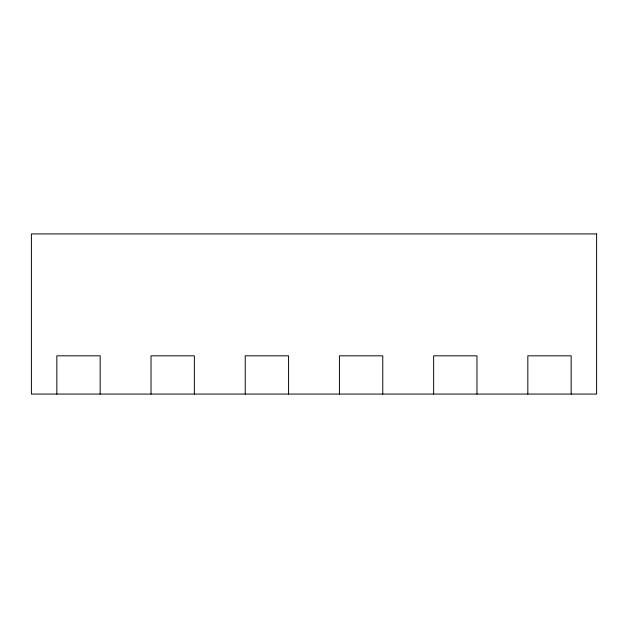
<?xml version="1.0" encoding="UTF-8"?>
<svg xmlns="http://www.w3.org/2000/svg" width="628" height="628" viewBox="0 0 628 628"><rect width="100%" height="100%" fill="white"/><g stroke="black" fill="none" stroke-linecap="round" stroke-linejoin="round"><path stroke-width="0.94" d="M571.166 394.07L571.166 355.825L527.834 355.825L527.834 394.07M476.966 394.07L476.966 355.825L433.634 355.825L433.634 394.07M382.766 394.07L382.766 355.825L339.434 355.825L339.434 394.07M288.566 394.07L288.566 355.825L245.234 355.825L245.234 394.07M194.366 394.07L194.366 355.825L151.034 355.825L151.034 394.07M100.166 394.07L100.166 355.825L56.834 355.825L56.834 394.07M596.6 233.93L31.4 233.93L31.4 394.07L596.6 394.07L596.6 233.93"/></g></svg>
